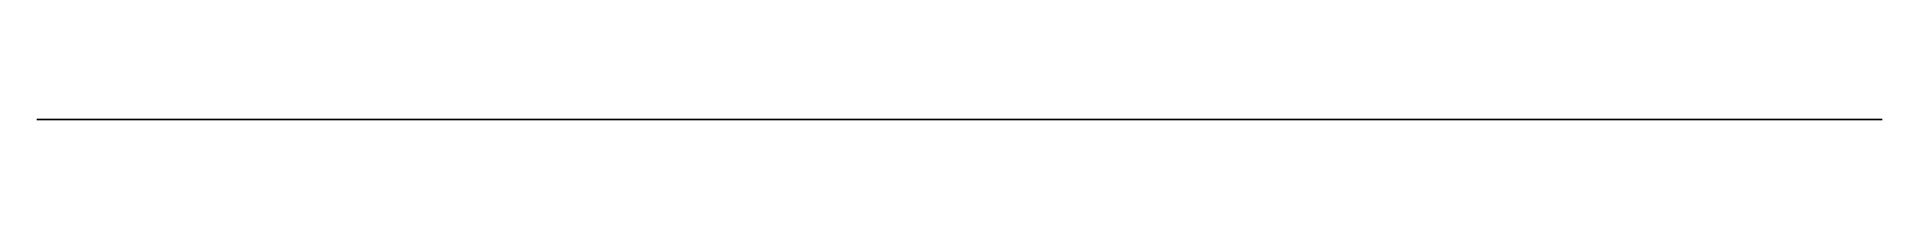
# Model space of a CAD drawing. Header units: millimetres. Extents: x 1107 to 1867, y 0 to 0.
import ezdxf

# ---------------------------------------------------------------- set-up
doc = ezdxf.new("R2010")
doc.units = ezdxf.units.MM

msp = doc.modelspace()

# ---------------------------------------------------------------- linework, layer by layer
at = {"color": 0, "linetype": 'Continuous', "lineweight": 0}
for p, q in [((1124.49, 0, -11.96), (1107.49, 0, -11.96)), ((1124.49, 0, 988.04), (1107.49, 0, 988.04)), ((1107.49, 0, 988.04), (1107.49, 0, -11.96)), ((1124.49, 0, -11.96), (1107.49, 0, -11.96)), ((1107.49, 0, 988.04), (1124.49, 0, 988.04)), ((1107.49, 0, -11.96), (1107.49, 0, 988.04)), ((1340.49, 0, -11.96), (1124.49, 0, -11.96)), ((1340.49, 0, 988.04), (1124.49, 0, 988.04)), ((1340.49, 0, -11.96), (1124.49, 0, -11.96)), ((1124.49, 0, 988.04), (1340.49, 0, 988.04)), ((1124.49, 0, -11.96), (1124.49, 0, 988.04)), ((1124.49, 0, 988.04), (1124.49, 0, -11.96)), ((1317.49, 0, 521.95), (1329.54, 0, 521.95)), ((1317.49, 0, 541.8), (1317.49, 0, 523.04)), ((1317.49, 0, 523.04), (1317.49, 0, 541.8)), ((1317.49, 0, 543.04), (1317.49, 0, 541.8)), ((1329.54, 0, 521.95), (1317.49, 0, 521.95)), ((1329.54, 0, 471.95), (1317.49, 0, 471.95)), ((1317.49, 0, 471.95), (1329.54, 0, 471.95)), ((1317.49, 0, 493.04), (1317.49, 0, 473.04)), ((1317.49, 0, 473.04), (1317.49, 0, 493.04)), ((1317.49, 0, 571.95), (1329.54, 0, 571.95)), ((1317.49, 0, 591.8), (1317.49, 0, 573.04)), ((1317.49, 0, 573.04), (1317.49, 0, 593.04)), ((1317.49, 0, 593.04), (1317.49, 0, 591.8)), ((1329.54, 0, 571.95), (1317.49, 0, 571.95)), ((1317.49, 0, 523.04), (1317.49, 0, 543.04)), ((1317.49, 0, 573.04), (1317.49, 0, 593.04)), ((1317.49, 0, 473.04), (1317.49, 0, 493.04)), ((1317.49, 0, 541.8), (1317.49, 0, 523.08)), ((1317.49, 0, 523.04), (1317.49, 0, 523.04)), ((1317.49, 0, 541.8), (1317.49, 0, 543.04)), ((1317.49, 0, 491.8), (1317.49, 0, 473.04)), ((1317.49, 0, 473.04), (1317.49, 0, 493.04)), ((1317.49, 0, 573.04), (1317.49, 0, 573.04)), ((1317.49, 0, 573.07), (1317.49, 0, 583.04)), ((1329.54, 0, 533.04), (1329.54, 0, 519.37)), ((1329.54, 0, 483.04), (1329.54, 0, 469.37)), ((1329.54, 0, 496.71), (1329.54, 0, 483.04)), ((1329.54, 0, 546.71), (1329.54, 0, 533.04)), ((1329.54, 0, 483.04), (1329.54, 0, 496.71)), ((1329.54, 0, 469.37), (1329.54, 0, 483.04)), ((1329.54, 0, 533.04), (1329.54, 0, 546.71)), ((1329.54, 0, 519.37), (1329.54, 0, 533.04)), ((1329.54, 0, 583.04), (1329.54, 0, 596.71)), ((1329.54, 0, 569.37), (1329.54, 0, 583.04)), ((1329.54, 0, 491.8), (1329.54, 0, 493.04)), ((1329.54, 0, 583.04), (1329.54, 0, 569.37)), ((1329.54, 0, 596.71), (1329.54, 0, 583.04)), ((1340.49, 0, 468.84), (1330.6, 0, 468.84)), ((1330.6, 0, 482.51), (1340.49, 0, 482.51)), ((1330.6, 0, 468.84), (1330.6, 0, 482.51)), ((1330.6, 0, 482.51), (1330.6, 0, 483.57)), ((1330.6, 0, 532.51), (1330.6, 0, 533.57)), ((1330.6, 0, 497.23), (1330.6, 0, 497.76)), ((1330.6, 0, 518.84), (1330.6, 0, 532.51)), ((1330.6, 0, 468.32), (1330.6, 0, 468.84)), ((1330.6, 0, 468.84), (1330.6, 0, 482.51)), ((1330.6, 0, 483.57), (1330.6, 0, 497.23)), ((1330.6, 0, 533.57), (1330.6, 0, 547.23)), ((1330.6, 0, 547.23), (1330.6, 0, 547.76)), ((1330.6, 0, 518.32), (1330.6, 0, 518.84)), ((1340.49, 0, 597.76), (1330.6, 0, 597.76)), ((1340.49, 0, 497.76), (1330.6, 0, 497.76)), ((1330.6, 0, 468.32), (1340.49, 0, 468.32)), ((1330.6, 0, 468.84), (1330.6, 0, 468.32)), ((1340.49, 0, 468.84), (1330.6, 0, 468.84)), ((1340.49, 0, 583.57), (1330.6, 0, 583.57)), ((1330.6, 0, 597.23), (1340.49, 0, 597.23)), ((1330.6, 0, 583.57), (1330.6, 0, 597.23)), ((1330.6, 0, 518.32), (1340.49, 0, 518.32)), ((1330.6, 0, 482.51), (1340.49, 0, 482.51)), ((1330.6, 0, 483.57), (1330.6, 0, 482.51)), ((1340.49, 0, 483.57), (1330.6, 0, 483.57)), ((1340.49, 0, 533.57), (1330.6, 0, 533.57)), ((1330.6, 0, 547.23), (1340.49, 0, 547.23)), ((1330.6, 0, 533.57), (1330.6, 0, 547.23)), ((1330.6, 0, 568.84), (1330.6, 0, 582.51)), ((1330.6, 0, 518.32), (1340.49, 0, 518.32)), ((1330.6, 0, 518.84), (1330.6, 0, 518.32)), ((1340.49, 0, 518.84), (1330.6, 0, 518.84)), ((1330.6, 0, 582.51), (1340.49, 0, 582.51)), ((1330.6, 0, 583.57), (1330.6, 0, 582.51)), ((1340.49, 0, 583.57), (1330.6, 0, 583.57)), ((1330.6, 0, 568.32), (1340.49, 0, 568.32)), ((1340.49, 0, 483.57), (1330.6, 0, 483.57)), ((1330.6, 0, 497.23), (1340.49, 0, 497.23)), ((1330.6, 0, 483.57), (1330.6, 0, 497.23)), ((1330.6, 0, 468.32), (1340.49, 0, 468.32)), ((1340.49, 0, 547.76), (1330.6, 0, 547.76)), ((1330.6, 0, 597.23), (1340.49, 0, 597.23)), ((1330.6, 0, 597.76), (1330.6, 0, 597.23)), ((1340.49, 0, 597.76), (1330.6, 0, 597.76)), ((1330.6, 0, 568.32), (1340.49, 0, 568.32)), ((1330.6, 0, 568.84), (1330.6, 0, 568.32)), ((1340.49, 0, 568.84), (1330.6, 0, 568.84)), ((1330.6, 0, 547.23), (1340.49, 0, 547.23)), ((1330.6, 0, 547.76), (1330.6, 0, 547.23)), ((1340.49, 0, 547.76), (1330.6, 0, 547.76)), ((1330.6, 0, 532.51), (1340.49, 0, 532.51)), ((1330.6, 0, 533.57), (1330.6, 0, 532.51)), ((1340.49, 0, 533.57), (1330.6, 0, 533.57)), ((1330.6, 0, 597.23), (1330.6, 0, 597.76)), ((1330.6, 0, 583.57), (1330.6, 0, 597.23)), ((1330.6, 0, 582.51), (1330.6, 0, 583.57)), ((1330.6, 0, 568.32), (1330.6, 0, 568.84)), ((1340.49, 0, 568.84), (1330.6, 0, 568.84)), ((1330.6, 0, 582.51), (1340.49, 0, 582.51)), ((1330.6, 0, 568.84), (1330.6, 0, 582.51)), ((1340.49, 0, 518.84), (1330.6, 0, 518.84)), ((1330.6, 0, 532.51), (1340.49, 0, 532.51)), ((1330.6, 0, 518.84), (1330.6, 0, 532.51)), ((1330.6, 0, 497.23), (1340.49, 0, 497.23)), ((1330.6, 0, 497.76), (1330.6, 0, 497.23)), ((1340.49, 0, 497.76), (1330.6, 0, 497.76)), ((1357.49, 0, -11.96), (1340.49, 0, -11.96)), ((1357.49, 0, 988.04), (1340.49, 0, 988.04)), ((1340.49, 0, 988.04), (1340.49, 0, -11.96)), ((1357.49, 0, -11.96), (1340.49, 0, -11.96)), ((1340.49, 0, 988.04), (1357.49, 0, 988.04)), ((1340.49, 0, -11.96), (1340.49, 0, 988.04)), ((1357.49, 0, -11.96), (1357.49, 0, 988.04)), ((1367.49, 0, 653.04), (1357.49, 0, 653.04)), ((1357.49, 0, 413.04), (1367.39, 0, 413.04)), ((1367.49, 0, 653.04), (1357.49, 0, 653.04)), ((1357.49, 0, 988.04), (1357.49, 0, -11.96)), ((1357.49, 0, 413.04), (1367.39, 0, 413.04)), ((1367.39, 0, 413.04), (1367.41, 0, 413.04)), ((1367.39, 0, 413.04), (1367.49, 0, 413.04)), ((1367.41, 0, 413.04), (1367.49, 0, 413.04)), ((1367.49, 0, 304.04), (1367.49, 0, 412.94)), ((1367.49, 0, 653.04), (1367.49, 0, 672.04)), ((1367.49, 0, 653.04), (1373.49, 0, 653.04)), ((1367.49, 0, 672.04), (1867.49, 0, 672.04)), ((1367.49, 0, 288.04), (1367.49, 0, 304.04)), ((1867.49, 0, 288.04), (1367.49, 0, 288.04)), ((1367.49, 0, 304.04), (1867.49, 0, 304.04)), ((1867.49, 0, 304.04), (1367.49, 0, 304.04)), ((1367.49, 0, 672.04), (1367.49, 0, 688.04)), ((1867.49, 0, 672.04), (1367.49, 0, 672.04)), ((1367.49, 0, 688.04), (1867.49, 0, 688.04)), ((1367.49, 0, 288.04), (1867.49, 0, 288.04)), ((1867.49, 0, 688.04), (1367.49, 0, 688.04)), ((1367.49, 0, 413.14), (1367.49, 0, 653.04)), ((1367.49, 0, 653.04), (1373.49, 0, 653.04)), ((1367.49, 0, 413.04), (1367.49, 0, 413.14)), ((1367.49, 0, 672.04), (1367.49, 0, 688.04)), ((1367.49, 0, 653.04), (1367.49, 0, 672.04)), ((1367.49, 0, 304.04), (1367.49, 0, 412.94)), ((1367.49, 0, 288.04), (1367.49, 0, 304.04)), ((1367.49, 0, 413.14), (1367.49, 0, 653.04)), ((1367.49, 0, 412.94), (1367.49, 0, 413.04)), ((1367.59, 0, 413.04), (1367.49, 0, 413.04)), ((1367.49, 0, 413.04), (1367.59, 0, 413.04)), ((1367.49, 0, 412.94), (1367.49, 0, 413.04)), ((1367.49, 0, 413.04), (1367.49, 0, 413.14)), ((1373.49, 0, 413.04), (1367.59, 0, 413.04)), ((1367.59, 0, 413.04), (1373.49, 0, 413.04)), ((1368.23, 0, 568.68), (1368.23, 0, 582.67)), ((1368.23, 0, 483.41), (1368.23, 0, 497.39)), ((1368.23, 0, 468.68), (1368.23, 0, 482.67)), ((1368.23, 0, 533.41), (1368.23, 0, 547.39)), ((1368.23, 0, 583.41), (1368.23, 0, 597.39)), ((1368.23, 0, 518.68), (1368.23, 0, 532.67)), ((1368.23, 0, 482.99), (1368.23, 0, 483.41)), ((1368.23, 0, 482.67), (1368.23, 0, 482.99)), ((1368.23, 0, 597.62), (1368.23, 0, 597.76)), ((1368.23, 0, 597.39), (1368.23, 0, 597.62)), ((1368.23, 0, 597.39), (1368.23, 0, 583.41)), ((1379.26, 0, 597.39), (1368.23, 0, 597.39)), ((1368.23, 0, 583.41), (1379.26, 0, 583.41)), ((1368.23, 0, 582.99), (1368.23, 0, 583.41)), ((1368.23, 0, 582.67), (1368.23, 0, 582.99)), ((1368.23, 0, 497.76), (1379.26, 0, 497.76)), ((1368.23, 0, 547.62), (1368.23, 0, 547.76)), ((1368.23, 0, 547.39), (1368.23, 0, 547.62)), ((1368.23, 0, 568.38), (1368.23, 0, 568.68)), ((1368.23, 0, 568.32), (1368.23, 0, 568.38)), ((1368.23, 0, 468.38), (1368.23, 0, 468.68)), ((1368.23, 0, 468.32), (1368.23, 0, 468.38)), ((1368.23, 0, 532.99), (1368.23, 0, 533.41)), ((1368.23, 0, 532.67), (1368.23, 0, 532.99)), ((1368.23, 0, 582.67), (1368.23, 0, 568.68)), ((1379.26, 0, 582.67), (1368.23, 0, 582.67)), ((1368.23, 0, 568.68), (1379.26, 0, 568.68)), ((1368.23, 0, 497.62), (1368.23, 0, 497.76)), ((1368.23, 0, 497.39), (1368.23, 0, 497.62)), ((1368.23, 0, 547.39), (1368.23, 0, 533.41)), ((1379.26, 0, 547.39), (1368.23, 0, 547.39)), ((1368.23, 0, 533.41), (1379.26, 0, 533.41)), ((1368.23, 0, 497.39), (1368.23, 0, 483.41)), ((1379.26, 0, 497.39), (1368.23, 0, 497.39)), ((1368.23, 0, 483.41), (1379.26, 0, 483.41)), ((1368.23, 0, 547.76), (1379.26, 0, 547.76)), ((1368.23, 0, 532.67), (1368.23, 0, 518.68)), ((1379.26, 0, 532.67), (1368.23, 0, 532.67)), ((1368.23, 0, 518.68), (1379.26, 0, 518.68)), ((1379.26, 0, 468.32), (1368.23, 0, 468.32)), ((1368.23, 0, 518.38), (1368.23, 0, 518.68)), ((1368.23, 0, 518.32), (1368.23, 0, 518.38)), ((1368.23, 0, 482.67), (1368.23, 0, 468.68)), ((1379.26, 0, 482.67), (1368.23, 0, 482.67)), ((1368.23, 0, 468.68), (1379.26, 0, 468.68)), ((1379.26, 0, 568.32), (1368.23, 0, 568.32)), ((1368.23, 0, 597.76), (1379.26, 0, 597.76)), ((1379.26, 0, 518.32), (1368.23, 0, 518.32)), ((1368.23, 0, 518.32), (1379.26, 0, 518.32)), ((1368.23, 0, 518.68), (1368.23, 0, 518.32)), ((1379.26, 0, 518.68), (1368.23, 0, 518.68)), ((1368.23, 0, 547.39), (1379.26, 0, 547.39)), ((1368.23, 0, 547.76), (1368.23, 0, 547.39)), ((1379.26, 0, 547.76), (1368.23, 0, 547.76)), ((1368.23, 0, 532.67), (1379.26, 0, 532.67)), ((1368.23, 0, 533.41), (1368.23, 0, 532.67)), ((1379.26, 0, 533.41), (1368.23, 0, 533.41)), ((1368.23, 0, 482.67), (1379.26, 0, 482.67)), ((1368.23, 0, 483.41), (1368.23, 0, 482.67)), ((1379.26, 0, 483.41), (1368.23, 0, 483.41)), ((1368.23, 0, 497.39), (1379.26, 0, 497.39)), ((1368.23, 0, 497.76), (1368.23, 0, 497.39)), ((1379.26, 0, 497.76), (1368.23, 0, 497.76)), ((1368.23, 0, 568.32), (1379.26, 0, 568.32)), ((1368.23, 0, 568.68), (1368.23, 0, 568.32)), ((1379.26, 0, 568.68), (1368.23, 0, 568.68)), ((1368.23, 0, 597.39), (1379.26, 0, 597.39)), ((1368.23, 0, 597.76), (1368.23, 0, 597.39)), ((1379.26, 0, 597.76), (1368.23, 0, 597.76)), ((1368.23, 0, 468.32), (1379.26, 0, 468.32)), ((1368.23, 0, 468.68), (1368.23, 0, 468.32)), ((1379.26, 0, 468.68), (1368.23, 0, 468.68)), ((1368.23, 0, 582.67), (1379.26, 0, 582.67)), ((1368.23, 0, 583.41), (1368.23, 0, 582.67)), ((1379.26, 0, 583.41), (1368.23, 0, 583.41)), ((1373.49, 0, 413.04), (1373.49, 0, 468.32)), ((1373.49, 0, 497.76), (1373.49, 0, 518.32)), ((1373.49, 0, 547.76), (1373.49, 0, 568.32)), ((1373.49, 0, 597.76), (1373.49, 0, 653.04)), ((1373.49, 0, 653.04), (1373.49, 0, 597.76)), ((1373.49, 0, 568.32), (1373.49, 0, 547.76)), ((1373.49, 0, 518.32), (1373.49, 0, 497.76)), ((1373.49, 0, 468.32), (1373.49, 0, 413.04)), ((1373.49, 0, 468.32), (1373.49, 0, 497.76)), ((1373.49, 0, 518.32), (1373.49, 0, 547.76)), ((1373.49, 0, 568.32), (1373.49, 0, 597.76)), ((1373.49, 0, 597.76), (1373.49, 0, 568.32)), ((1373.49, 0, 547.76), (1373.49, 0, 518.32)), ((1373.49, 0, 497.76), (1373.49, 0, 468.32)), ((1379.26, 0, 583.41), (1379.26, 0, 597.39)), ((1379.26, 0, 568.68), (1379.26, 0, 582.67)), ((1379.26, 0, 533.41), (1379.26, 0, 547.39)), ((1379.26, 0, 483.41), (1379.26, 0, 497.39)), ((1379.26, 0, 518.68), (1379.26, 0, 532.67)), ((1379.26, 0, 468.68), (1379.26, 0, 482.67)), ((1379.26, 0, 597.39), (1379.26, 0, 583.41)), ((1379.26, 0, 518.32), (1379.26, 0, 518.68)), ((1379.26, 0, 547.39), (1379.26, 0, 547.76)), ((1379.26, 0, 532.67), (1379.26, 0, 533.41)), ((1379.26, 0, 547.39), (1379.26, 0, 533.41)), ((1379.26, 0, 482.67), (1379.26, 0, 483.41)), ((1379.26, 0, 532.67), (1379.26, 0, 518.68)), ((1379.26, 0, 497.39), (1379.26, 0, 497.76)), ((1379.26, 0, 497.39), (1379.26, 0, 483.41)), ((1379.26, 0, 482.67), (1379.26, 0, 468.68)), ((1379.26, 0, 568.32), (1379.26, 0, 568.68)), ((1379.26, 0, 597.39), (1379.26, 0, 597.76)), ((1379.26, 0, 468.32), (1379.26, 0, 468.68)), ((1379.26, 0, 582.67), (1379.26, 0, 568.68)), ((1379.26, 0, 582.67), (1379.26, 0, 583.41)), ((1379.26, 0, 518.68), (1379.26, 0, 518.32)), ((1379.26, 0, 533.41), (1379.26, 0, 532.67)), ((1379.26, 0, 468.68), (1379.26, 0, 468.32)), ((1379.26, 0, 497.76), (1379.26, 0, 497.39)), ((1379.26, 0, 547.76), (1379.26, 0, 547.39)), ((1379.26, 0, 597.76), (1379.26, 0, 597.39)), ((1379.26, 0, 568.68), (1379.26, 0, 568.32)), ((1379.26, 0, 483.41), (1379.26, 0, 482.67)), ((1379.26, 0, 583.41), (1379.26, 0, 582.67)), ((1379.99, 0, 583.04), (1379.99, 0, 597.03)), ((1379.99, 0, 533.04), (1379.99, 0, 547.03)), ((1379.99, 0, 519.05), (1379.99, 0, 533.04)), ((1379.99, 0, 483.04), (1379.99, 0, 497.03)), ((1379.99, 0, 469.05), (1379.99, 0, 483.04)), ((1379.99, 0, 569.05), (1379.99, 0, 583.04)), ((1379.99, 0, 533.04), (1379.99, 0, 519.05)), ((1379.99, 0, 547.03), (1379.99, 0, 533.04)), ((1379.99, 0, 483.04), (1379.99, 0, 469.05)), ((1379.99, 0, 497.03), (1379.99, 0, 483.04)), ((1379.99, 0, 583.04), (1379.99, 0, 569.05)), ((1379.99, 0, 597.03), (1379.99, 0, 583.04)), ((1867.49, 0, 672.04), (1867.49, 0, 304.04)), ((1867.49, 0, 304.04), (1867.49, 0, 288.04)), ((1867.49, 0, 688.04), (1867.49, 0, 672.04)), ((1867.49, 0, 672.04), (1867.49, 0, 688.04)), ((1867.49, 0, 304.04), (1867.49, 0, 672.04)), ((1867.49, 0, 288.04), (1867.49, 0, 304.04))]:
    msp.add_line(p, q, dxfattribs=at)
at = {"color": 0, "linetype": 'Continuous', "lineweight": 0, "extrusion": (0, -1, 0)}
for centre, radius, start, end in [((1330.6, 469.37), 1.06, 180, 270), ((1330.6, 496.71), 1.06, 90, 180), ((1330.6, 469.37), 1.06, 180, 270), ((1330.6, 519.37), 1.06, 180, 270), ((1330.6, 496.71), 1.06, 90, 180), ((1330.6, 546.71), 1.06, 90, 180), ((1330.6, 546.71), 1.06, 90, 180), ((1330.6, 519.37), 1.06, 180, 270), ((1330.6, 596.71), 1.06, 90, 180), ((1330.6, 596.71), 1.06, 90, 180), ((1330.6, 569.37), 1.06, 180, 270), ((1330.6, 569.37), 1.06, 180, 270), ((1367.49, 413.04), 0.1, 90, 180.00002), ((1367.49, 413.04), 0.1, 90, 180), ((1367.49, 413.04), 0.1, 180, 270), ((1368.23, 547.03), 0.735, 90, 180), ((1368.23, 597.03), 0.735, 90, 180), ((1368.23, 519.05), 0.735, 180, 270), ((1368.23, 469.05), 0.735, 180, 270), ((1368.23, 497.03), 0.735, 90, 180), ((1368.23, 569.05), 0.735, 180, 270), ((1368.23, 597.03), 0.735, 90, 180), ((1368.23, 547.03), 0.735, 90, 180), ((1368.23, 569.05), 0.735, 180, 270), ((1368.23, 469.05), 0.735, 180, 270), ((1368.23, 497.03), 0.735, 90, 180), ((1368.23, 519.05), 0.735, 180, 270), ((1367.49, 413.04), 0.1, 270, 90), ((1367.49, 413.04), 0.1, 270, 90), ((1379.26, 547.03), 0.735, 0, 90), ((1379.26, 497.03), 0.735, 0, 90), ((1379.26, 569.05), 0.735, 270, 0), ((1379.26, 519.05), 0.735, 270, 0), ((1379.26, 469.05), 0.735, 270, 0), ((1379.26, 597.03), 0.735, 0, 90), ((1379.26, 519.05), 0.735, 270, 0), ((1379.26, 469.05), 0.735, 270, 0), ((1379.26, 497.03), 0.735, 0, 90), ((1379.26, 547.03), 0.735, 0, 90), ((1379.26, 597.03), 0.735, 0, 90), ((1379.26, 569.05), 0.735, 270, 0)]:
    msp.add_arc(centre, radius, start, end, dxfattribs=at)
for centre, major_axis, start_param, end_param in [((1330.6, 0, 483.04), (1.06, 0), 3.141593, 4.712389), ((1330.6, 0, 483.04), (-1.06, 0), 4.712389, 6.283185), ((1330.6, 0, 533.04), (1.06, 0), 3.141593, 4.712389), ((1330.6, 0, 533.04), (-1.06, 0), 4.712389, 6.283185), ((1330.6, 0, 496.71), (1.06, 0), 1.570796, 3.141593), ((1330.6, 0, 519.37), (1.06, 0), 3.141593, 4.712389), ((1330.6, 0, 533.04), (-1.06, 0), 0, 1.570796), ((1330.6, 0, 469.37), (-1.06, 0), 0, 1.570796), ((1330.6, 0, 469.37), (1.06, 0), 3.141593, 4.712389), ((1330.6, 0, 483.04), (-1.06, 0), 0, 1.570796), ((1330.6, 0, 483.04), (1.06, 0), 1.570796, 3.141593), ((1330.6, 0, 496.71), (-1.06, 0), 4.712389, 6.283185), ((1330.6, 0, 533.04), (1.06, 0), 1.570796, 3.141593), ((1330.6, 0, 546.71), (-1.06, 0), 4.712389, 6.283185), ((1330.6, 0, 546.71), (1.06, 0), 1.570796, 3.141593), ((1330.6, 0, 519.37), (-1.06, 0), 0, 1.570796), ((1330.6, 0, 569.37), (1.06, 0), 3.141593, 4.712389), ((1330.6, 0, 583.04), (-1.06, 0), 0, 1.570796), ((1330.6, 0, 596.71), (1.06, 0), 1.570796, 3.141593), ((1330.6, 0, 583.04), (1.06, 0), 1.570796, 3.141593), ((1330.6, 0, 596.71), (-1.06, 0), 4.712389, 6.283185), ((1330.6, 0, 583.04), (1.06, 0), 3.141593, 4.712389), ((1330.6, 0, 583.04), (-1.06, 0), 4.712389, 6.283185), ((1330.6, 0, 569.37), (-1.06, 0), 0, 1.570796), ((1368.23, 0, 569.05), (0.735, 0), 3.141593, 4.712389), ((1368.23, 0, 583.04), (-0.735, 0), 0, 1.570796), ((1368.23, 0, 483.04), (0.735, 0), 1.570796, 3.141593), ((1368.23, 0, 497.03), (-0.735, 0), 4.712389, 6.283185), ((1368.23, 0, 469.05), (0.735, 0), 3.141593, 4.712389), ((1368.23, 0, 483.04), (-0.735, 0), 0, 1.570796), ((1368.23, 0, 533.04), (0.735, 0), 1.570796, 3.141593), ((1368.23, 0, 547.03), (-0.735, 0), 4.712389, 6.283185), ((1368.23, 0, 583.04), (0.735, 0), 1.570796, 3.141593), ((1368.23, 0, 597.03), (-0.735, 0), 4.712389, 6.283185), ((1368.23, 0, 519.05), (0.735, 0), 3.141593, 4.712389), ((1368.23, 0, 533.04), (-0.735, 0), 0, 1.570796), ((1368.23, 0, 483.04), (-0.735, 0), 4.712389, 6.283185), ((1368.23, 0, 483.04), (0.735, 0), 3.141593, 4.712389), ((1368.23, 0, 597.03), (0.735, 0), 1.570796, 3.141593), ((1368.23, 0, 583.04), (-0.735, 0), 4.712389, 6.283185), ((1368.23, 0, 583.04), (0.735, 0), 3.141593, 4.712389), ((1368.23, 0, 547.03), (0.735, 0), 1.570796, 3.141593), ((1368.23, 0, 569.05), (-0.735, 0), 0, 1.570796), ((1368.23, 0, 469.05), (-0.735, 0), 0, 1.570796), ((1368.23, 0, 533.04), (-0.735, 0), 4.712389, 6.283185), ((1368.23, 0, 533.04), (0.735, 0), 3.141593, 4.712389), ((1368.23, 0, 497.03), (0.735, 0), 1.570796, 3.141593), ((1368.23, 0, 519.05), (-0.735, 0), 0, 1.570796), ((1379.26, 0, 597.03), (-0.735, 0), 3.141593, 4.712389), ((1379.26, 0, 583.04), (0.735, 0), 0, 1.570796), ((1379.26, 0, 547.03), (-0.735, 0), 3.141593, 4.712389), ((1379.26, 0, 533.04), (0.735, 0), 0, 1.570796), ((1379.26, 0, 533.04), (-0.735, 0), 1.570796, 3.141593), ((1379.26, 0, 519.05), (0.735, 0), 4.712389, 6.283185), ((1379.26, 0, 497.03), (-0.735, 0), 3.141593, 4.712389), ((1379.26, 0, 483.04), (0.735, 0), 0, 1.570796), ((1379.26, 0, 483.04), (-0.735, 0), 1.570796, 3.141593), ((1379.26, 0, 469.05), (0.735, 0), 4.712389, 6.283185), ((1379.26, 0, 583.04), (-0.735, 0), 1.570796, 3.141593), ((1379.26, 0, 569.05), (0.735, 0), 4.712389, 6.283185), ((1379.26, 0, 519.05), (-0.735, 0), 1.570796, 3.141593), ((1379.26, 0, 533.04), (-0.735, 0), 3.141593, 4.712389), ((1379.26, 0, 533.04), (0.735, 0), 4.712389, 6.283185), ((1379.26, 0, 469.05), (-0.735, 0), 1.570796, 3.141593), ((1379.26, 0, 497.03), (0.735, 0), 0, 1.570796), ((1379.26, 0, 547.03), (0.735, 0), 0, 1.570796), ((1379.26, 0, 597.03), (0.735, 0), 0, 1.570796), ((1379.26, 0, 569.05), (-0.735, 0), 1.570796, 3.141593), ((1379.26, 0, 483.04), (-0.735, 0), 3.141593, 4.712389), ((1379.26, 0, 483.04), (0.735, 0), 4.712389, 6.283185), ((1379.26, 0, 583.04), (-0.735, 0), 3.141593, 4.712389), ((1379.26, 0, 583.04), (0.735, 0), 4.712389, 6.283185)]:
    msp.add_ellipse(centre, major_axis=major_axis, ratio=0.5, start_param=start_param, end_param=end_param, dxfattribs=at)

doc.saveas('drawing.dxf')
